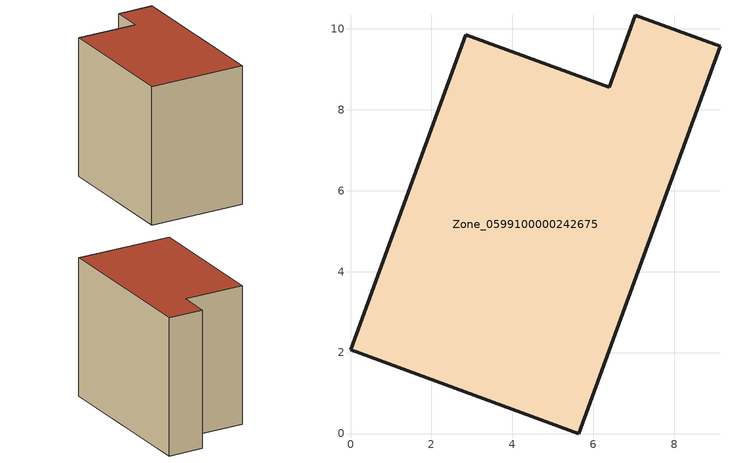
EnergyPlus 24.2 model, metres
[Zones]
Zone_0599100000242675
 floor ground (C_G): 5.64,0 0,2.07 2.85,9.85 6.39,8.56 7.04,10.33 9.13,9.57 z3.27
 wall outside (C_F): 7.04,10.33 6.39,8.56 2.85,9.85 0,2.07 5.64,0 9.13,9.57 7.04,10.33 z3.27:11.86
 roof outside (C_R): 5.64,0 9.13,9.57 7.04,10.33 6.39,8.56 2.85,9.85 0,2.07 z11.86
[BUILDING]
Pand.0599100000242675: North Axis=0; Terrain=City; Loads Convergence Tolerance Value=0.04; Temperature Convergence Tolerance Value=0.4; Solar Distribution=FullExterior; Maximum Number of Warmup Days=25; Minimum Number of Warmup Days=1
[Site:Location]
Rotterdam.The.Hague.AP_ZH_NLD Design_Conditions: Latitude=51.96; Longitude=4.45; Time Zone=1; Elevation=-4.5
[SITE:GROUNDTEMPERATURE:BUILDINGSURFACE]
18, 18, 18, 18, 18, 18, 18, 18, 18, 18, 18, 18
[MATERIAL] Thermal Absorptance=0.9; Solar Absorptance=0.7; Visible Absorptance=0.7
Name | Roughness | Thickness | Conductivity | Density | Specific Heat
G.TI.1946-1964 | MediumSmooth | 0.15 | 1 | 540 | 1210
F.TI.1946-1964 | Rough | 0.3 | 0.857143 | 1920 | 840
R.TI.1946-1964 | MediumRough | 0.2 | 0.277778 | 1500 | 1000
[CONSTRUCTION]
C_G: G.TI.1946-1964
C_F: F.TI.1946-1964
C_R: R.TI.1946-1964
[ZONE]
Zone_0599100000242675: Type=1; Multiplier=1; Ceiling Height=Autocalculate; Volume=Autocalculate; Floor Area=autocalculate; Part of Total Floor Area=Yes
[ZONEINFILTRATION:DESIGNFLOWRATE]
Infil_Zone_0599100000242675: Zone or ZoneList or Space or SpaceList=Zone_0599100000242675; Schedule=AlwaysOn; Design Flow Rate Calculation Method=Flow/Area; Flow Rate per Floor Area=0.003; Constant Term Coefficient=1; Temperature Term Coefficient=0; Velocity Term Coefficient=0; Velocity Squared Term Coefficient=0
[HVACTEMPLATE:ZONE:IDEALLOADSAIRSYSTEM]
Zone_0599100000242675: Maximum Heating Supply Air Temperature=50; Minimum Cooling Supply Air Temperature=13; Maximum Heating Supply Air Humidity Ratio=0.0156; Minimum Cooling Supply Air Humidity Ratio=0.0077; Heating Limit=NoLimit; Cooling Limit=NoLimit; Dehumidification Control Type=ConstantSensibleHeatRatio; Cooling Sensible Heat Ratio=0.7; Dehumidification Setpoint=60; Humidification Control Type=None; Humidification Setpoint=30; Outdoor Air Method=None; Outdoor Air Flow Rate per Person=0.00944; Outdoor Air Flow Rate per Zone Floor Area=0; Outdoor Air Flow Rate per Zone=0; Demand Controlled Ventilation Type=None; Outdoor Air Economizer Type=NoEconomizer; Heat Recovery Type=None; Sensible Heat Recovery Effectiveness=0.7; Latent Heat Recovery Effectiveness=0.65
[ZONECONTROL:THERMOSTAT]
ThermostatControl_Zone_0599100000242675: Zone or ZoneList=Zone_0599100000242675; Control Type Schedule=DualSetpointControlType; Control 1=Thermostat_Zone_0599100000242675; Temperature Difference Between Cutout And Setpoint=0
[THERMOSTATSETPOINT:DUALSETPOINT]
Thermostat_Zone_0599100000242675: Heating Setpoint Temperature Schedule=HeatingSetpoint_Zone_0599100000242675; Cooling Setpoint Temperature Schedule=CoolingSetpoint_Zone_0599100000242675
[SCHEDULE:COMPACT]
HeatingSetpoint_Zone_0599100000242675: Through: 12/31, For: AllDays, Until: 24:00, 21
CoolingSetpoint_Zone_0599100000242675: Through: 12/31, For: AllDays, Until: 24:00, 24
DualSetpointControlType: Through: 12/31, For: AllDays, Until: 24:00, 4
AlwaysOn: Through: 12/31, For: AllDays, Until: 24:00, 1
